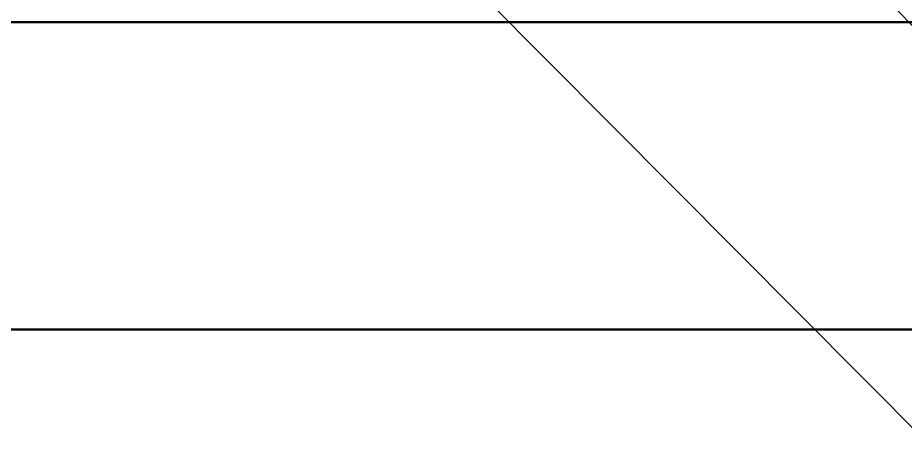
# Model space of a CAD drawing. Header units: inches. Extents: x 0.6 to 33.4, y 0.6 to 21.4.
# Drawn here: x 5.933 to 7.876, y 12.857 to 13.77 of the extents above; entities that cross this region are included whole.
import ezdxf

# ---------------------------------------------------------------- set-up
doc = ezdxf.new("R2010")
doc.units = ezdxf.units.IN
doc.header["$LTSCALE"] = 2
doc.header["$MEASUREMENT"] = 0
doc.layers.add('Symbol (ANSI)', color=7, linetype='Continuous', lineweight=25)
doc.layers.add('Visible (ANSI)', color=7, linetype='Continuous', lineweight=50)
doc.styles.add('Note Text (ANSI)', font='tahoma.ttf')
doc.dimstyles.new('Default (ANSI)$7', dxfattribs={"dimscale": 2, "dimtxt": 0.12, "dimasz": 0.098425, "dimexe": 0.125, "dimexo": 0.0625, "dimgap": 0.031496, "dimtad": 0, "dimtih": 1, "dimtoh": 1, "dimrnd": 1e-08, "dimzin": 4, "dimdsep": 46, "dimtxsty": 'Note Text (ANSI)', "dimcen": 0.09, "dimdle": 0.393701, "dimclrd": 256, "dimclre": 256, "dimclrt": 256, "dimadec": 0, "dimazin": 1, "dimtfac": 1, "dimtofl": 0, "dimtmove": 0, "dimatfit": 3, "dimfxl": 0, "dimtolj": 1, "dimtzin": 4, "dimlwd": -1, "dimlwe": -1, "dimarcsym": 0})

msp = doc.modelspace()

# ---------------------------------------------------------------- linework, layer by layer
at = {"layer": 'Visible (ANSI)', "color": 5, "true_color": 0x0000ff}
for p, q in [((13.39162, 13.7598), (1.25303, 13.7598)), ((1.25303, 13.08666), (13.35962, 13.08666))]:
    msp.add_line(p, q, dxfattribs=at)

# ---------------------------------------------------------------- leaders
at = {"layer": 'Symbol (ANSI)', "annotation_type": 0, "has_hookline": 1, "hookline_direction": 0}
for points, text_width in [([(3.41674, 18.25166), (15.4623, 6.14311), (15.65915, 6.14311)], 1.98995), ([(6.58264, 14.18966), (15.52587, 5.18344), (15.72272, 5.18344)], 4.45958)]:
    msp.add_leader(points, dimstyle='Default (ANSI)$7', override={"dimtad": 0}, dxfattribs=dict(at, text_width=text_width))

doc.saveas('drawing.dxf')
